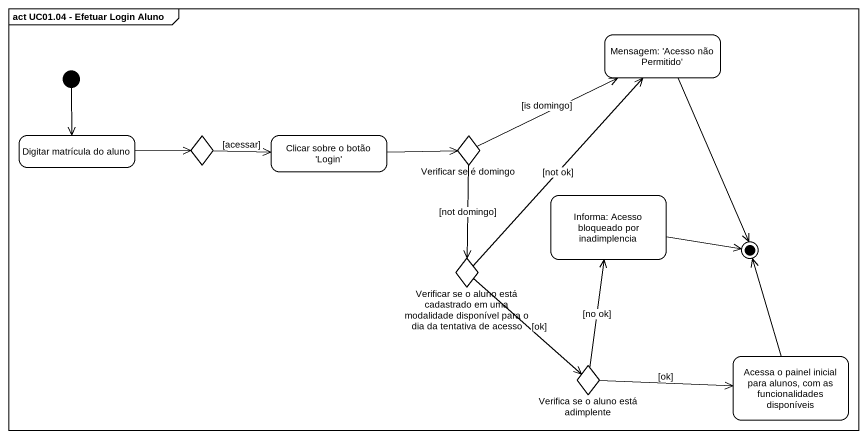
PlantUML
@startuml
mainframe act UC01.04 - Efetuar Login Aluno
hide empty description
state "Mensagem: 'Acesso não Permitido'" as Mensagem_Acesso_não
state "Digitar matrícula do aluno" as Digitar_matrícula_do_aluno
state choice1 <<choice>>
state "Clicar sobre o botão 'Login'" as Clicar_sobre_o_botão_Login
state "Verificar se é domingo" as Verificar_se_é_domingo <<choice>>
state "Informa: Acesso bloqueado por inadimplencia" as Informa_Acesso_bloqueado
state "Verificar se o aluno está cadastrado em uma modalidade disponível para o dia da tentativa de acesso" as Verificar_se_o_aluno_está <<choice>>
state "Verifica se o aluno está adimplente" as Verifica_se_o_aluno_está <<choice>>
state "Acessa o painel inicial para alunos, com as funcionalidades disponíveis" as Acessa_o_painel_inicial
[*] --> Digitar_matrícula_do_aluno
Digitar_matrícula_do_aluno -right-> choice1
choice1 -right-> Clicar_sobre_o_botão_Login : [acessar]
Clicar_sobre_o_botão_Login -right-> Verificar_se_é_domingo
Verificar_se_é_domingo -right-> Mensagem_Acesso_não : [is domingo]
Verificar_se_é_domingo --> Verificar_se_o_aluno_está : [not domingo]
Verificar_se_o_aluno_está -up-> Mensagem_Acesso_não : [not ok]
Verificar_se_o_aluno_está --> Verifica_se_o_aluno_está : [ok]
Verifica_se_o_aluno_está -up-> Informa_Acesso_bloqueado : [no ok]
Verifica_se_o_aluno_está -right-> Acessa_o_painel_inicial : [ok]
Mensagem_Acesso_não --> [*]
Informa_Acesso_bloqueado -right-> [*]
Acessa_o_painel_inicial -up-> [*]
@enduml
